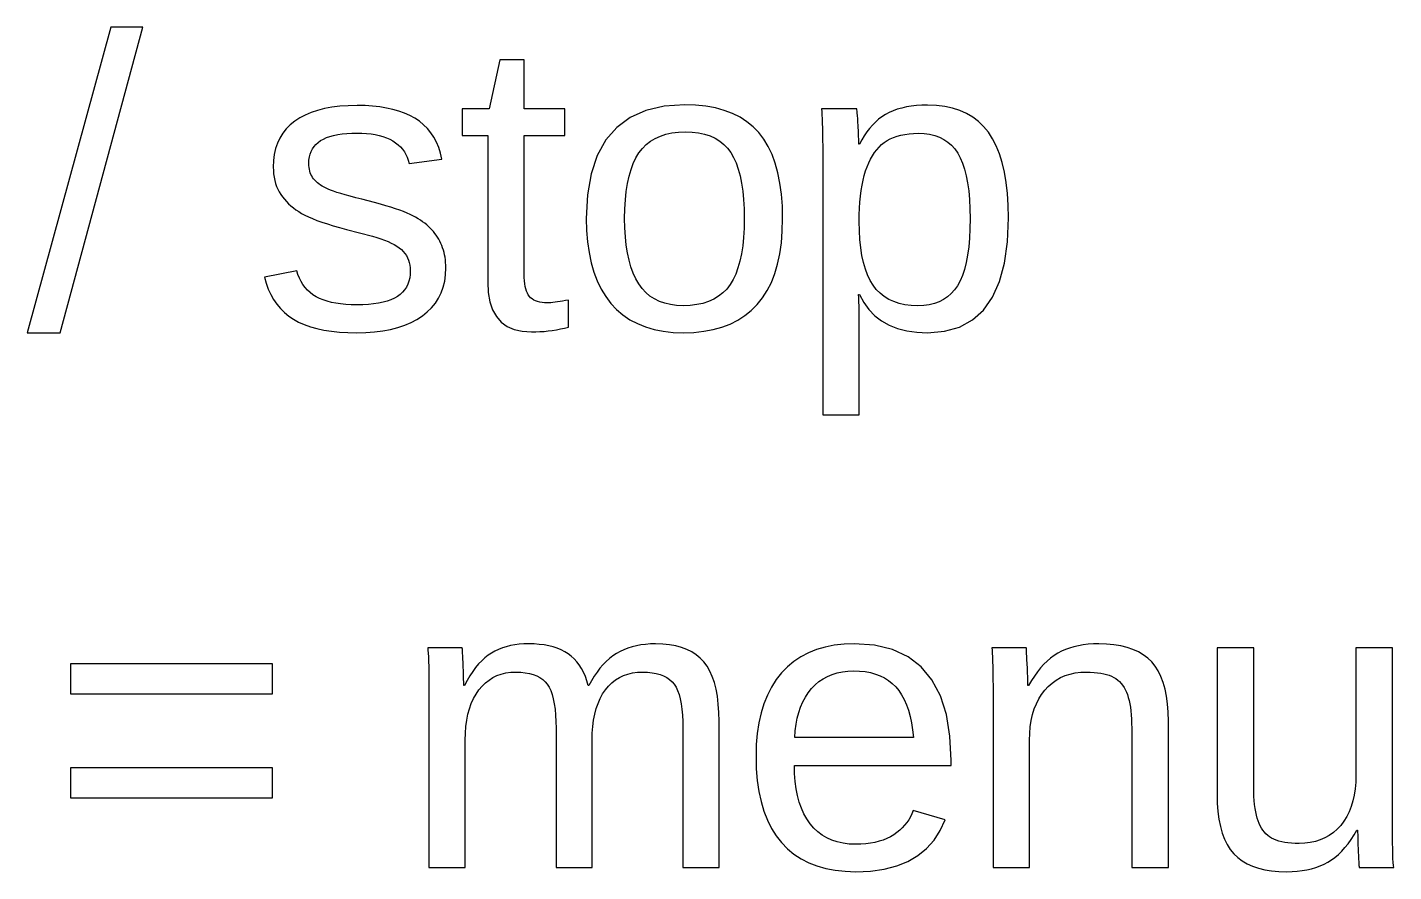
# Model space of a CAD drawing. Header units: metres. Extents: x 8.1 to 95, y -21.3 to 62.6.
# Drawn here: x 87.5 to 94.34, y 42.48 to 46.71 of the extents above; entities that cross this region are included whole.
import ezdxf

# ---------------------------------------------------------------- set-up
doc = ezdxf.new("R2010")
doc.units = ezdxf.units.M

msp = doc.modelspace()

# ---------------------------------------------------------------- linework, layer by layer
for p, q in [((87.9156, 46.7095), (87.4975, 45.1797)), ((87.6623, 45.1797), (88.0763, 46.7095)), ((88.0763, 46.7095), (87.9156, 46.7095)), ((89.865, 46.5468), (89.8111, 46.3006)), ((89.987, 46.5468), (89.865, 46.5468)), ((89.987, 46.3006), (89.987, 46.5468)), ((88.9195, 46.2828), (88.8896, 46.2702)), ((88.9518, 46.2935), (88.9195, 46.2828)), ((88.9866, 46.3023), (88.9518, 46.2935)), ((89.0237, 46.3091), (88.9866, 46.3023)), ((89.0633, 46.314), (89.0237, 46.3091)), ((89.1054, 46.3169), (89.0633, 46.314)), ((89.1498, 46.3179), (89.1054, 46.3169)), ((89.1894, 46.3171), (89.1498, 46.3179)), ((89.2271, 46.3147), (89.1894, 46.3171)), ((89.2629, 46.3108), (89.2271, 46.3147)), ((89.2969, 46.3052), (89.2629, 46.3108)), ((89.329, 46.2981), (89.2969, 46.3052)), ((89.3593, 46.2894), (89.329, 46.2981)), ((89.3878, 46.2791), (89.3593, 46.2894)), ((89.4144, 46.2672), (89.3878, 46.2791)), ((89.8111, 46.3006), (89.6768, 46.3006)), ((89.6768, 46.3006), (89.6768, 46.1673)), ((90.1905, 46.3006), (89.987, 46.3006)), ((90.1905, 46.1673), (90.1905, 46.3006)), ((90.5964, 46.2928), (90.5173, 46.2576)), ((90.6878, 46.3139), (90.5964, 46.2928)), ((90.7913, 46.3209), (90.6878, 46.3139)), ((90.8457, 46.3192), (90.7913, 46.3209)), ((90.8969, 46.3141), (90.8457, 46.3192)), ((90.9447, 46.3055), (90.8969, 46.3141)), ((90.9892, 46.2935), (90.9447, 46.3055)), ((91.0305, 46.2781), (90.9892, 46.2935)), ((91.0685, 46.2592), (91.0305, 46.2781)), ((91.6533, 46.3006), (91.4763, 46.3006)), ((91.4763, 46.3006), (91.4776, 46.287)), ((91.4776, 46.287), (91.4787, 46.2705)), ((91.6535, 46.2994), (91.6533, 46.3006)), ((91.6541, 46.2956), (91.6535, 46.2994)), ((91.6547, 46.2896), (91.6541, 46.2956)), ((91.6555, 46.2816), (91.6547, 46.2896)), ((91.6568, 46.2657), (91.6555, 46.2816)), ((91.8152, 46.2825), (91.7967, 46.2726)), ((91.8349, 46.2913), (91.8152, 46.2825)), ((91.8559, 46.2989), (91.8349, 46.2913)), ((91.8782, 46.3053), (91.8559, 46.2989)), ((91.9017, 46.3106), (91.8782, 46.3053)), ((91.9264, 46.3147), (91.9017, 46.3106)), ((91.9525, 46.3176), (91.9264, 46.3147)), ((91.9797, 46.3193), (91.9525, 46.3176)), ((92.0083, 46.3199), (91.9797, 46.3193)), ((92.0522, 46.3182), (92.0083, 46.3199)), ((92.0936, 46.3132), (92.0522, 46.3182)), ((92.1325, 46.3048), (92.0936, 46.3132)), ((92.1688, 46.293), (92.1325, 46.3048)), ((92.2026, 46.2778), (92.1688, 46.293)), ((92.2339, 46.2593), (92.2026, 46.2778)), ((88.8145, 46.2206), (88.7946, 46.2005)), ((88.837, 46.239), (88.8145, 46.2206)), ((88.8621, 46.2556), (88.837, 46.239)), ((88.8896, 46.2702), (88.8621, 46.2556)), ((89.4392, 46.2538), (89.4144, 46.2672)), ((89.4621, 46.2386), (89.4392, 46.2538)), ((89.483, 46.2215), (89.4621, 46.2386)), ((89.502, 46.2025), (89.483, 46.2215)), ((90.4503, 46.2084), (90.3954, 46.1451)), ((90.5173, 46.2576), (90.4503, 46.2084)), ((91.1031, 46.2369), (91.0685, 46.2592)), ((91.1345, 46.2112), (91.1031, 46.2369)), ((91.1626, 46.1821), (91.1345, 46.2112)), ((91.4787, 46.2705), (91.4797, 46.2512)), ((91.4797, 46.2512), (91.4805, 46.229)), ((91.4805, 46.229), (91.4812, 46.2041)), ((91.6577, 46.252), (91.6568, 46.2657)), ((91.6587, 46.2356), (91.6577, 46.252)), ((91.6598, 46.2165), (91.6587, 46.2356)), ((91.6614, 46.1837), (91.6598, 46.2165)), ((91.7315, 46.2198), (91.7171, 46.2033)), ((91.7466, 46.235), (91.7315, 46.2198)), ((91.7625, 46.2489), (91.7466, 46.235)), ((91.7792, 46.2614), (91.7625, 46.2489)), ((91.7967, 46.2726), (91.7792, 46.2614)), ((92.2626, 46.2375), (92.2339, 46.2593)), ((92.2888, 46.2122), (92.2626, 46.2375)), ((92.3124, 46.1836), (92.2888, 46.2122)), ((88.7628, 46.1548), (88.7509, 46.1293)), ((88.7774, 46.1785), (88.7628, 46.1548)), ((88.7946, 46.2005), (88.7774, 46.1785)), ((88.9543, 46.1331), (88.9667, 46.1419)), ((88.9667, 46.1419), (88.9806, 46.1498)), ((88.9806, 46.1498), (88.9962, 46.1568)), ((88.9962, 46.1568), (89.0133, 46.1628)), ((89.0133, 46.1628), (89.032, 46.1679)), ((89.032, 46.1679), (89.0524, 46.1721)), ((89.0524, 46.1721), (89.0743, 46.1754)), ((89.0743, 46.1754), (89.0979, 46.1777)), ((89.0979, 46.1777), (89.123, 46.1791)), ((89.123, 46.1791), (89.1498, 46.1795)), ((89.1498, 46.1795), (89.1741, 46.179)), ((89.1741, 46.179), (89.1973, 46.1776)), ((89.1973, 46.1776), (89.2194, 46.1752)), ((89.2194, 46.1752), (89.2403, 46.1718)), ((89.2403, 46.1718), (89.2602, 46.1674)), ((89.2602, 46.1674), (89.2789, 46.1621)), ((89.2789, 46.1621), (89.2965, 46.1558)), ((89.2965, 46.1558), (89.313, 46.1486)), ((89.313, 46.1486), (89.3283, 46.1404)), ((89.3283, 46.1404), (89.3425, 46.1312)), ((89.519, 46.1816), (89.502, 46.2025)), ((89.5341, 46.1587), (89.519, 46.1816)), ((89.5473, 46.134), (89.5341, 46.1587)), ((89.6768, 46.1673), (89.8039, 46.1673)), ((89.8039, 46.1673), (89.8039, 45.4329)), ((89.987, 45.4726), (89.987, 46.1673)), ((89.987, 46.1673), (90.1905, 46.1673)), ((90.3954, 46.1451), (90.3528, 46.0678)), ((90.6196, 46.1388), (90.6433, 46.1531)), ((90.6433, 46.1531), (90.6691, 46.1648)), ((90.6691, 46.1648), (90.6971, 46.1739)), ((90.6971, 46.1739), (90.7273, 46.1804)), ((90.7273, 46.1804), (90.7598, 46.1843)), ((90.7598, 46.1843), (90.7944, 46.1856)), ((90.7944, 46.1856), (90.8287, 46.1844)), ((90.8287, 46.1844), (90.8608, 46.1805)), ((90.8608, 46.1805), (90.8906, 46.1742)), ((90.8906, 46.1742), (90.9182, 46.1653)), ((90.9182, 46.1653), (90.9434, 46.1538)), ((90.9434, 46.1538), (90.9664, 46.1398)), ((90.9664, 46.1398), (90.9871, 46.1232)), ((91.1876, 46.1493), (91.1626, 46.1821)), ((91.2096, 46.1128), (91.1876, 46.1493)), ((91.4812, 46.2041), (91.4817, 46.1763)), ((91.4817, 46.1763), (91.4821, 46.1456)), ((91.4821, 46.1456), (91.4823, 46.1121)), ((91.6623, 46.1638), (91.6614, 46.1837)), ((91.6629, 46.1472), (91.6623, 46.1638)), ((91.6633, 46.1338), (91.6629, 46.1472)), ((91.6787, 46.1455), (91.6675, 46.1236)), ((91.6908, 46.1661), (91.6787, 46.1455)), ((91.7036, 46.1854), (91.6908, 46.1661)), ((91.7171, 46.2033), (91.7036, 46.1854)), ((91.7911, 46.1328), (91.8053, 46.1424)), ((91.8053, 46.1424), (91.8208, 46.1508)), ((91.8208, 46.1508), (91.8374, 46.1582)), ((91.8374, 46.1582), (91.8551, 46.1644)), ((91.8551, 46.1644), (91.8741, 46.1695)), ((91.8741, 46.1695), (91.8942, 46.1734)), ((91.8942, 46.1734), (91.9154, 46.1763)), ((91.9154, 46.1763), (91.9379, 46.178)), ((91.9379, 46.178), (91.9615, 46.1785)), ((91.9615, 46.1785), (91.9906, 46.1773)), ((91.9906, 46.1773), (92.018, 46.1737)), ((92.018, 46.1737), (92.0435, 46.1676)), ((92.0435, 46.1676), (92.0673, 46.159)), ((92.0673, 46.159), (92.0892, 46.1481)), ((92.0892, 46.1481), (92.1093, 46.1347)), ((92.3335, 46.1514), (92.3124, 46.1836)), ((92.3522, 46.1154), (92.3335, 46.1514)), ((88.735, 46.073), (88.731, 46.0422)), ((88.7416, 46.1021), (88.735, 46.073)), ((88.7509, 46.1293), (88.7416, 46.1021)), ((88.9106, 46.06), (88.9143, 46.0745)), ((88.9143, 46.0745), (88.9194, 46.0882)), ((88.9194, 46.0882), (88.9259, 46.1008)), ((88.9259, 46.1008), (88.9339, 46.1125)), ((88.9339, 46.1125), (88.9434, 46.1233)), ((88.9434, 46.1233), (88.9543, 46.1331)), ((89.3425, 46.1312), (89.3554, 46.1213)), ((89.3554, 46.1213), (89.3671, 46.1105)), ((89.3671, 46.1105), (89.3774, 46.0988)), ((89.3774, 46.0988), (89.3865, 46.0863)), ((89.3865, 46.0863), (89.3943, 46.073)), ((89.3943, 46.073), (89.4009, 46.0588)), ((89.5584, 46.1073), (89.5473, 46.134)), ((89.5677, 46.0788), (89.5584, 46.1073)), ((89.575, 46.0483), (89.5677, 46.0788)), ((90.5469, 46.0555), (90.562, 46.0804)), ((90.562, 46.0804), (90.579, 46.1024)), ((90.579, 46.1024), (90.5982, 46.1219)), ((90.5982, 46.1219), (90.6196, 46.1388)), ((90.9871, 46.1232), (91.0055, 46.1041)), ((91.0055, 46.1041), (91.0217, 46.0824)), ((91.0217, 46.0824), (91.0359, 46.0579)), ((91.2287, 46.0725), (91.2096, 46.1128)), ((91.2449, 46.0284), (91.2287, 46.0725)), ((91.4823, 46.1121), (91.4824, 46.0758)), ((91.4824, 46.0758), (91.4824, 44.7677)), ((91.6634, 46.1283), (91.6633, 46.1338)), ((91.6634, 46.1236), (91.6634, 46.1283)), ((91.6675, 46.1236), (91.6634, 46.1236)), ((91.7318, 46.066), (91.7422, 46.0819)), ((91.7422, 46.0819), (91.7533, 46.0965)), ((91.7533, 46.0965), (91.7652, 46.1099)), ((91.7652, 46.1099), (91.7778, 46.1219)), ((91.7778, 46.1219), (91.7911, 46.1328)), ((92.1093, 46.1347), (92.1276, 46.1188)), ((92.1276, 46.1188), (92.1441, 46.1006)), ((92.1441, 46.1006), (92.1588, 46.0799)), ((92.1588, 46.0799), (92.1718, 46.0563)), ((92.3683, 46.0755), (92.3522, 46.1154)), ((92.382, 46.0317), (92.3683, 46.0755)), ((88.731, 46.0422), (88.7297, 46.0097)), ((88.7297, 46.0097), (88.7302, 45.9919)), ((88.9077, 46.028), (88.9084, 46.0444)), ((88.908, 46.0178), (88.9077, 46.028)), ((88.9089, 46.008), (88.908, 46.0178)), ((88.9084, 46.0444), (88.9106, 46.06)), ((88.9104, 45.9986), (88.9089, 46.008)), ((89.4009, 46.0588), (89.4062, 46.0438)), ((89.4062, 46.0438), (89.4102, 46.028)), ((89.4102, 46.028), (89.575, 46.0483)), ((90.3528, 46.0678), (90.3224, 45.9763)), ((90.5221, 45.997), (90.5336, 46.0277)), ((90.5336, 46.0277), (90.5469, 46.0555)), ((91.0359, 46.0579), (91.0484, 46.0303)), ((91.0484, 46.0303), (91.0593, 45.9997)), ((91.2581, 45.9806), (91.2449, 46.0284)), ((91.6975, 45.9898), (91.705, 46.0108)), ((91.705, 46.0108), (91.7132, 46.0305)), ((91.7132, 46.0305), (91.7222, 46.0489)), ((91.7222, 46.0489), (91.7318, 46.066)), ((92.1718, 46.0563), (92.1833, 46.0295)), ((92.1833, 46.0295), (92.1933, 45.9995)), ((92.3932, 45.9841), (92.382, 46.0317)), ((88.7302, 45.9919), (88.7316, 45.9748)), ((88.7316, 45.9748), (88.7339, 45.9583)), ((88.7339, 45.9583), (88.7372, 45.9424)), ((88.7372, 45.9424), (88.7413, 45.9271)), ((88.9125, 45.9896), (88.9104, 45.9986)), ((88.9153, 45.981), (88.9125, 45.9896)), ((88.9186, 45.9728), (88.9153, 45.981)), ((88.9225, 45.965), (88.9186, 45.9728)), ((88.927, 45.9576), (88.9225, 45.965)), ((88.9321, 45.9507), (88.927, 45.9576)), ((88.9378, 45.944), (88.9321, 45.9507)), ((88.9441, 45.9376), (88.9378, 45.944)), ((88.951, 45.9313), (88.9441, 45.9376)), ((90.3224, 45.9763), (90.3041, 45.8708)), ((90.5044, 45.9268), (90.5124, 45.9634)), ((90.5124, 45.9634), (90.5221, 45.997)), ((91.0593, 45.9997), (91.0685, 45.966)), ((91.0685, 45.966), (91.076, 45.9292)), ((91.2684, 45.9289), (91.2581, 45.9806)), ((91.6797, 45.9186), (91.6848, 45.9438)), ((91.6848, 45.9438), (91.6908, 45.9675)), ((91.6908, 45.9675), (91.6975, 45.9898)), ((92.1933, 45.9995), (92.2017, 45.9662)), ((92.2017, 45.9662), (92.2086, 45.9297)), ((92.4019, 45.9327), (92.3932, 45.9841)), ((88.7413, 45.9271), (88.7464, 45.9125)), ((88.7464, 45.9125), (88.7525, 45.8985)), ((88.7525, 45.8985), (88.7594, 45.8851)), ((88.7594, 45.8851), (88.7673, 45.8723)), ((88.7673, 45.8723), (88.7761, 45.8601)), ((88.9585, 45.9254), (88.951, 45.9313)), ((88.9665, 45.9196), (88.9585, 45.9254)), ((88.9751, 45.914), (88.9665, 45.9196)), ((88.9843, 45.9087), (88.9751, 45.914)), ((88.994, 45.9037), (88.9843, 45.9087)), ((89.0043, 45.8988), (88.994, 45.9037)), ((89.0163, 45.8938), (89.0043, 45.8988)), ((89.0308, 45.8885), (89.0163, 45.8938)), ((89.048, 45.8828), (89.0308, 45.8885)), ((89.0677, 45.8766), (89.048, 45.8828)), ((89.0901, 45.87), (89.0677, 45.8766)), ((89.1151, 45.8631), (89.0901, 45.87)), ((90.3041, 45.8708), (90.298, 45.7513)), ((90.4938, 45.8449), (90.4982, 45.8873)), ((90.4982, 45.8873), (90.5044, 45.9268)), ((91.076, 45.9292), (91.0818, 45.8894)), ((91.0818, 45.8894), (91.086, 45.8464)), ((91.2757, 45.8735), (91.2684, 45.9289)), ((91.2802, 45.8143), (91.2757, 45.8735)), ((91.6718, 45.8638), (91.6754, 45.8919)), ((91.6754, 45.8919), (91.6797, 45.9186)), ((92.2086, 45.9297), (92.214, 45.89)), ((92.214, 45.89), (92.2178, 45.847)), ((92.4081, 45.8774), (92.4019, 45.9327)), ((92.4119, 45.8183), (92.4081, 45.8774)), ((88.7761, 45.8601), (88.7855, 45.8483)), ((88.7855, 45.8483), (88.7957, 45.8369)), ((88.7957, 45.8369), (88.8065, 45.8259)), ((88.8065, 45.8259), (88.8181, 45.8154)), ((88.8181, 45.8154), (88.8304, 45.8052)), ((88.8304, 45.8052), (88.8434, 45.7955)), ((89.1427, 45.8557), (89.1151, 45.8631)), ((89.1729, 45.848), (89.1427, 45.8557)), ((89.2058, 45.8398), (89.1729, 45.848)), ((89.2371, 45.8317), (89.2058, 45.8398)), ((89.2664, 45.8238), (89.2371, 45.8317)), ((89.2937, 45.816), (89.2664, 45.8238)), ((89.319, 45.8083), (89.2937, 45.816)), ((89.3423, 45.8008), (89.319, 45.8083)), ((89.3635, 45.7935), (89.3423, 45.8008)), ((90.4902, 45.7513), (90.4911, 45.7996)), ((90.4911, 45.7996), (90.4938, 45.8449)), ((91.086, 45.8464), (91.0885, 45.8004)), ((91.0885, 45.8004), (91.0894, 45.7513)), ((91.2816, 45.7513), (91.2802, 45.8143)), ((91.6659, 45.7709), (91.667, 45.8033)), ((91.667, 45.8033), (91.669, 45.8343)), ((91.669, 45.8343), (91.6718, 45.8638)), ((92.2178, 45.847), (92.2201, 45.8008)), ((92.2201, 45.8008), (92.2209, 45.7513)), ((92.4131, 45.7554), (92.4119, 45.8183)), ((88.8434, 45.7955), (88.8572, 45.7861)), ((88.8572, 45.7861), (88.8716, 45.7772)), ((88.8716, 45.7772), (88.8875, 45.7685)), ((88.8875, 45.7685), (88.9057, 45.7598)), ((88.9057, 45.7598), (88.9261, 45.751)), ((88.9261, 45.751), (88.9488, 45.7421)), ((88.9488, 45.7421), (88.9737, 45.7333)), ((88.9737, 45.7333), (89.0009, 45.7243)), ((89.3828, 45.7862), (89.3635, 45.7935)), ((89.4001, 45.7791), (89.3828, 45.7862)), ((89.4153, 45.7722), (89.4001, 45.7791)), ((89.4292, 45.7652), (89.4153, 45.7722)), ((89.4424, 45.758), (89.4292, 45.7652)), ((89.455, 45.7507), (89.4424, 45.758)), ((89.4669, 45.7433), (89.455, 45.7507)), ((89.4782, 45.7356), (89.4669, 45.7433)), ((89.4888, 45.7278), (89.4782, 45.7356)), ((90.298, 45.7513), (90.2995, 45.6912)), ((90.4911, 45.7043), (90.4902, 45.7513)), ((91.0894, 45.7513), (91.0885, 45.7028)), ((91.28, 45.6889), (91.2816, 45.7513)), ((91.6655, 45.7371), (91.6659, 45.7709)), ((91.6663, 45.6903), (91.6655, 45.7371)), ((92.2209, 45.7513), (92.2201, 45.7005)), ((92.4081, 45.6346), (92.4131, 45.7554)), ((89.0009, 45.7243), (89.0303, 45.7154)), ((89.0303, 45.7154), (89.062, 45.7064)), ((89.062, 45.7064), (89.0959, 45.6974)), ((89.0959, 45.6974), (89.2271, 45.6628)), ((89.2271, 45.6628), (89.2486, 45.6568)), ((89.4987, 45.7199), (89.4888, 45.7278)), ((89.5079, 45.7118), (89.4987, 45.7199)), ((89.5165, 45.7035), (89.5079, 45.7118)), ((89.5246, 45.695), (89.5165, 45.7035)), ((89.5322, 45.6862), (89.5246, 45.695)), ((89.5394, 45.6771), (89.5322, 45.6862)), ((89.5462, 45.6677), (89.5394, 45.6771)), ((89.5526, 45.6581), (89.5462, 45.6677)), ((90.2995, 45.6912), (90.3041, 45.6343)), ((90.4937, 45.6599), (90.4911, 45.7043)), ((91.0885, 45.7028), (91.0859, 45.6573)), ((91.2753, 45.6302), (91.28, 45.6889)), ((91.6689, 45.6464), (91.6663, 45.6903)), ((92.2201, 45.7005), (92.2178, 45.6531)), ((89.2486, 45.6568), (89.2687, 45.6504)), ((89.2687, 45.6504), (89.2875, 45.6436)), ((89.2875, 45.6436), (89.3049, 45.6365)), ((89.3049, 45.6365), (89.3209, 45.629)), ((89.3209, 45.629), (89.3356, 45.6212)), ((89.3356, 45.6212), (89.349, 45.6131)), ((89.349, 45.6131), (89.3609, 45.6045)), ((89.3609, 45.6045), (89.3716, 45.5957)), ((89.3716, 45.5957), (89.381, 45.5863)), ((89.5585, 45.6481), (89.5526, 45.6581)), ((89.5641, 45.6379), (89.5585, 45.6481)), ((89.5692, 45.6273), (89.5641, 45.6379)), ((89.574, 45.6165), (89.5692, 45.6273)), ((89.5782, 45.6054), (89.574, 45.6165)), ((89.582, 45.5939), (89.5782, 45.6054)), ((89.5853, 45.5821), (89.582, 45.5939)), ((90.3041, 45.6343), (90.3117, 45.5807)), ((90.4981, 45.6182), (90.4937, 45.6599)), ((90.5042, 45.5792), (90.4981, 45.6182)), ((91.0815, 45.6147), (91.0754, 45.575)), ((91.0859, 45.6573), (91.0815, 45.6147)), ((91.2675, 45.5751), (91.2753, 45.6302)), ((91.6731, 45.6053), (91.6689, 45.6464)), ((91.6791, 45.567), (91.6731, 45.6053)), ((92.2139, 45.6091), (92.2085, 45.5684)), ((92.2178, 45.6531), (92.2139, 45.6091)), ((92.3931, 45.5279), (92.4081, 45.6346)), ((89.381, 45.5863), (89.3893, 45.5764)), ((89.3893, 45.5764), (89.3964, 45.5658)), ((89.3964, 45.5658), (89.4025, 45.5547)), ((89.4025, 45.5547), (89.4075, 45.5429)), ((89.4075, 45.5429), (89.4113, 45.5306)), ((89.4113, 45.5306), (89.4141, 45.5176)), ((89.588, 45.57), (89.5853, 45.5821)), ((89.5903, 45.5575), (89.588, 45.57)), ((89.5921, 45.5446), (89.5903, 45.5575)), ((89.5933, 45.5315), (89.5921, 45.5446)), ((89.5941, 45.518), (89.5933, 45.5315)), ((90.3117, 45.5807), (90.3223, 45.5303)), ((90.3223, 45.5303), (90.336, 45.4831)), ((90.5121, 45.5429), (90.5042, 45.5792)), ((90.5217, 45.5092), (90.5121, 45.5429)), ((91.0675, 45.5383), (91.0579, 45.5045)), ((91.0754, 45.575), (91.0675, 45.5383)), ((91.2424, 45.4758), (91.2565, 45.5237)), ((91.2565, 45.5237), (91.2675, 45.5751)), ((91.6868, 45.5315), (91.6791, 45.567)), ((91.6962, 45.4988), (91.6868, 45.5315)), ((92.2015, 45.531), (92.193, 45.497)), ((92.2085, 45.5684), (92.2015, 45.531)), ((92.3681, 45.4355), (92.3931, 45.5279)), ((88.8477, 45.4899), (88.686, 45.4583)), ((88.686, 45.4583), (88.6944, 45.4274)), ((88.8535, 45.4708), (88.8477, 45.4899)), ((88.8606, 45.4529), (88.8535, 45.4708)), ((89.4155, 45.4714), (89.4131, 45.454)), ((89.4141, 45.5176), (89.4158, 45.5041)), ((89.4163, 45.4899), (89.4155, 45.4714)), ((89.4158, 45.5041), (89.4163, 45.4899)), ((89.5885, 45.4385), (89.5929, 45.4704)), ((89.5929, 45.4704), (89.5943, 45.5041)), ((89.5943, 45.5041), (89.5941, 45.518)), ((89.9874, 45.4556), (89.987, 45.4726)), ((89.9883, 45.4397), (89.9874, 45.4556)), ((90.336, 45.4831), (90.3527, 45.4391)), ((90.533, 45.4782), (90.5217, 45.5092)), ((90.5461, 45.4499), (90.533, 45.4782)), ((91.0466, 45.4736), (91.0335, 45.4457)), ((91.0579, 45.5045), (91.0466, 45.4736)), ((91.2251, 45.4317), (91.2424, 45.4758)), ((91.7073, 45.4689), (91.6962, 45.4988)), ((91.7201, 45.4419), (91.7073, 45.4689)), ((92.183, 45.4664), (92.1714, 45.4391)), ((92.193, 45.497), (92.183, 45.4664)), ((88.6944, 45.4274), (88.7047, 45.3983)), ((88.7047, 45.3983), (88.717, 45.3712)), ((88.8689, 45.4361), (88.8606, 45.4529)), ((88.8784, 45.4206), (88.8689, 45.4361)), ((88.8891, 45.4062), (88.8784, 45.4206)), ((88.901, 45.3929), (88.8891, 45.4062)), ((88.9142, 45.3808), (88.901, 45.3929)), ((89.3876, 45.3949), (89.3772, 45.3828)), ((89.3964, 45.4081), (89.3876, 45.3949)), ((89.4036, 45.4224), (89.3964, 45.4081)), ((89.4091, 45.4377), (89.4036, 45.4224)), ((89.4131, 45.454), (89.4091, 45.4377)), ((89.5711, 45.3799), (89.5813, 45.4083)), ((89.5813, 45.4083), (89.5885, 45.4385)), ((89.8039, 45.4329), (89.8067, 45.3806)), ((89.9899, 45.425), (89.9883, 45.4397)), ((89.9922, 45.4114), (89.9899, 45.425)), ((89.995, 45.399), (89.9922, 45.4114)), ((89.9986, 45.3878), (89.995, 45.399)), ((90.0027, 45.3778), (89.9986, 45.3878)), ((90.3527, 45.4391), (90.3725, 45.3984)), ((90.3725, 45.3984), (90.3952, 45.3609)), ((90.5609, 45.4243), (90.5461, 45.4499)), ((90.5776, 45.4013), (90.5609, 45.4243)), ((90.5963, 45.3811), (90.5776, 45.4013)), ((91.0018, 45.3985), (90.9826, 45.3789)), ((91.0187, 45.4207), (91.0018, 45.3985)), ((91.0335, 45.4457), (91.0187, 45.4207)), ((91.1812, 45.3543), (91.2047, 45.3912)), ((91.2047, 45.3912), (91.2251, 45.4317)), ((91.7346, 45.4177), (91.7201, 45.4419)), ((91.7511, 45.3961), (91.7346, 45.4177)), ((91.7696, 45.3771), (91.7511, 45.3961)), ((92.1435, 45.3941), (92.1268, 45.3755)), ((92.1583, 45.4151), (92.1435, 45.3941)), ((92.1714, 45.4391), (92.1583, 45.4151)), ((92.3331, 45.3573), (92.3681, 45.4355)), ((88.717, 45.3712), (88.7312, 45.3458)), ((88.7312, 45.3458), (88.7473, 45.3224)), ((88.7473, 45.3224), (88.7653, 45.3008)), ((88.9287, 45.3699), (88.9142, 45.3808)), ((88.9443, 45.3602), (88.9287, 45.3699)), ((88.9613, 45.3515), (88.9443, 45.3602)), ((88.9797, 45.3439), (88.9613, 45.3515)), ((88.9995, 45.3373), (88.9797, 45.3439)), ((89.0207, 45.3317), (88.9995, 45.3373)), ((89.0433, 45.3271), (89.0207, 45.3317)), ((89.0673, 45.3236), (89.0433, 45.3271)), ((89.0927, 45.321), (89.0673, 45.3236)), ((89.1196, 45.3195), (89.0927, 45.321)), ((89.1478, 45.319), (89.1196, 45.3195)), ((89.1778, 45.3195), (89.1478, 45.319)), ((89.206, 45.3211), (89.1778, 45.3195)), ((89.2324, 45.3237), (89.206, 45.3211)), ((89.2569, 45.3274), (89.2324, 45.3237)), ((89.2795, 45.3322), (89.2569, 45.3274)), ((89.3004, 45.338), (89.2795, 45.3322)), ((89.3193, 45.3448), (89.3004, 45.338)), ((89.3365, 45.3528), (89.3193, 45.3448)), ((89.3517, 45.3617), (89.3365, 45.3528)), ((89.3653, 45.3717), (89.3517, 45.3617)), ((89.3772, 45.3828), (89.3653, 45.3717)), ((89.5233, 45.3051), (89.5421, 45.3283)), ((89.5421, 45.3283), (89.5581, 45.3532)), ((89.5581, 45.3532), (89.5711, 45.3799)), ((89.8067, 45.3806), (89.8148, 45.3345)), ((89.8148, 45.3345), (89.8284, 45.2945)), ((90.0075, 45.3689), (90.0027, 45.3778)), ((90.013, 45.3612), (90.0075, 45.3689)), ((90.0192, 45.3545), (90.013, 45.3612)), ((90.0264, 45.3486), (90.0192, 45.3545)), ((90.0345, 45.3434), (90.0264, 45.3486)), ((90.0436, 45.3391), (90.0345, 45.3434)), ((90.0536, 45.3355), (90.0436, 45.3391)), ((90.0645, 45.3327), (90.0536, 45.3355)), ((90.0764, 45.3307), (90.0645, 45.3327)), ((90.0892, 45.3296), (90.0764, 45.3307)), ((90.103, 45.3292), (90.0892, 45.3296)), ((90.1115, 45.3293), (90.103, 45.3292)), ((90.1209, 45.3299), (90.1115, 45.3293)), ((90.131, 45.3307), (90.1209, 45.3299)), ((90.142, 45.332), (90.131, 45.3307)), ((90.1537, 45.3336), (90.142, 45.332)), ((90.1663, 45.3355), (90.1537, 45.3336)), ((90.1796, 45.3378), (90.1663, 45.3355)), ((90.1938, 45.3404), (90.1796, 45.3378)), ((90.2088, 45.3434), (90.1938, 45.3404)), ((90.2088, 45.2081), (90.2088, 45.3434)), ((90.3952, 45.3609), (90.4211, 45.3266)), ((90.4211, 45.3266), (90.4499, 45.2958)), ((90.617, 45.3635), (90.5963, 45.3811)), ((90.6397, 45.3487), (90.617, 45.3635)), ((90.6644, 45.3365), (90.6397, 45.3487)), ((90.6911, 45.3271), (90.6644, 45.3365)), ((90.7198, 45.3203), (90.6911, 45.3271)), ((90.7505, 45.3163), (90.7198, 45.3203)), ((90.8518, 45.3202), (90.8186, 45.3162)), ((90.8826, 45.3267), (90.8518, 45.3202)), ((90.9111, 45.3358), (90.8826, 45.3267)), ((90.9372, 45.3476), (90.9111, 45.3358)), ((90.9611, 45.362), (90.9372, 45.3476)), ((90.9826, 45.3789), (90.9611, 45.362)), ((91.1248, 45.2914), (91.1545, 45.321)), ((91.1545, 45.321), (91.1812, 45.3543)), ((91.6622, 45.3671), (91.6614, 45.3709)), ((91.6614, 45.3709), (91.6665, 45.3709)), ((91.663, 45.3595), (91.6622, 45.3671)), ((91.6637, 45.3481), (91.663, 45.3595)), ((91.6642, 45.3327), (91.6637, 45.3481)), ((91.6647, 45.3135), (91.6642, 45.3327)), ((91.6665, 45.3709), (91.688, 45.3307)), ((91.688, 45.3307), (91.7136, 45.2953)), ((91.7903, 45.3606), (91.7696, 45.3771)), ((91.8132, 45.3466), (91.7903, 45.3606)), ((91.8382, 45.3352), (91.8132, 45.3466)), ((91.8653, 45.3264), (91.8382, 45.3352)), ((91.8945, 45.32), (91.8653, 45.3264)), ((91.9259, 45.3162), (91.8945, 45.32)), ((92.0164, 45.3199), (91.9888, 45.3162)), ((92.0421, 45.3261), (92.0164, 45.3199)), ((92.066, 45.3347), (92.0421, 45.3261)), ((92.0881, 45.3459), (92.066, 45.3347)), ((92.1084, 45.3595), (92.0881, 45.3459)), ((92.1268, 45.3755), (92.1084, 45.3595)), ((92.2881, 45.2934), (92.3331, 45.3573)), ((88.7653, 45.3008), (88.7853, 45.2811)), ((88.7853, 45.2811), (88.8071, 45.2633)), ((88.8071, 45.2633), (88.8309, 45.2473)), ((89.4496, 45.2464), (89.4768, 45.2641)), ((89.4768, 45.2641), (89.5015, 45.2837)), ((89.5015, 45.2837), (89.5233, 45.3051)), ((89.8284, 45.2945), (89.8473, 45.2606)), ((89.8473, 45.2606), (89.8717, 45.2329)), ((90.4499, 45.2958), (90.4816, 45.2686)), ((90.4816, 45.2686), (90.5162, 45.245)), ((90.7832, 45.3149), (90.7505, 45.3163)), ((90.8186, 45.3162), (90.7832, 45.3149)), ((91.0569, 45.2425), (91.0923, 45.2652)), ((91.0923, 45.2652), (91.1248, 45.2914)), ((91.665, 45.2904), (91.6647, 45.3135)), ((91.6653, 45.2635), (91.665, 45.2904)), ((91.6654, 45.2326), (91.6653, 45.2635)), ((91.7136, 45.2953), (91.7433, 45.2646)), ((91.7433, 45.2646), (91.7772, 45.2387)), ((91.9594, 45.3149), (91.9259, 45.3162)), ((91.9888, 45.3162), (91.9594, 45.3149)), ((92.2332, 45.2436), (92.2881, 45.2934)), ((88.8309, 45.2473), (88.8568, 45.2331)), ((88.8568, 45.2331), (88.8851, 45.2206)), ((88.8851, 45.2206), (88.9156, 45.2097)), ((88.9156, 45.2097), (88.9485, 45.2005)), ((88.9485, 45.2005), (88.9837, 45.193)), ((88.9837, 45.193), (89.0213, 45.1872)), ((89.0213, 45.1872), (89.0611, 45.183)), ((89.0611, 45.183), (89.1033, 45.1805)), ((89.1936, 45.1807), (89.2372, 45.1838)), ((89.2372, 45.1838), (89.2784, 45.189)), ((89.2784, 45.189), (89.3173, 45.1963)), ((89.3173, 45.1963), (89.3538, 45.2057)), ((89.3538, 45.2057), (89.3881, 45.2172)), ((89.3881, 45.2172), (89.42, 45.2307)), ((89.42, 45.2307), (89.4496, 45.2464)), ((89.8717, 45.2329), (89.9016, 45.2114)), ((89.9016, 45.2114), (89.9368, 45.196)), ((89.9368, 45.196), (89.9775, 45.1868)), ((89.9775, 45.1868), (90.0237, 45.1837)), ((90.0237, 45.1837), (90.0446, 45.184)), ((90.0446, 45.184), (90.0655, 45.1849)), ((90.0655, 45.1849), (90.0863, 45.1864)), ((90.0863, 45.1864), (90.1069, 45.1886)), ((90.1069, 45.1886), (90.1275, 45.1913)), ((90.1275, 45.1913), (90.148, 45.1946)), ((90.148, 45.1946), (90.1684, 45.1985)), ((90.1684, 45.1985), (90.1886, 45.203)), ((90.1886, 45.203), (90.2088, 45.2081)), ((90.5162, 45.245), (90.5538, 45.225)), ((90.5538, 45.225), (90.5942, 45.2087)), ((90.5942, 45.2087), (90.6376, 45.196)), ((90.6376, 45.196), (90.6839, 45.1869)), ((90.6839, 45.1869), (90.7331, 45.1815)), ((90.7331, 45.1815), (90.7852, 45.1797)), ((90.7852, 45.1797), (90.8376, 45.1814)), ((90.8376, 45.1814), (90.8871, 45.1866)), ((90.8871, 45.1866), (90.9338, 45.1954)), ((90.9338, 45.1954), (90.9777, 45.2076)), ((90.9777, 45.2076), (91.0187, 45.2233)), ((91.0187, 45.2233), (91.0569, 45.2425)), ((91.6655, 45.198), (91.6654, 45.2326)), ((91.6655, 44.7677), (91.6655, 45.198)), ((91.7772, 45.2387), (91.8152, 45.2174)), ((91.8152, 45.2174), (91.8573, 45.2009)), ((91.8573, 45.2009), (91.9035, 45.1891)), ((91.9035, 45.1891), (91.9538, 45.182)), ((91.9538, 45.182), (92.0083, 45.1797)), ((92.0083, 45.1797), (92.0932, 45.1868)), ((92.0932, 45.1868), (92.1682, 45.2081)), ((92.1682, 45.2081), (92.2332, 45.2436)), ((87.4975, 45.1797), (87.6623, 45.1797)), ((89.1033, 45.1805), (89.1478, 45.1797)), ((89.1478, 45.1797), (89.1936, 45.1807)), ((91.4824, 44.7677), (91.6655, 44.7677)), ((89.8973, 43.6068), (89.8774, 43.6006)), ((89.918, 43.6119), (89.8973, 43.6068)), ((89.9395, 43.6158), (89.918, 43.6119)), ((89.9618, 43.6187), (89.9395, 43.6158)), ((89.985, 43.6204), (89.9618, 43.6187)), ((90.009, 43.6209), (89.985, 43.6204)), ((90.0361, 43.6203), (90.009, 43.6209)), ((90.062, 43.6185), (90.0361, 43.6203)), ((90.0865, 43.6154), (90.062, 43.6185)), ((90.1098, 43.6111), (90.0865, 43.6154)), ((90.1318, 43.6055), (90.1098, 43.6111)), ((90.5493, 43.6113), (90.5275, 43.6059)), ((90.5719, 43.6155), (90.5493, 43.6113)), ((90.5953, 43.6185), (90.5719, 43.6155)), ((90.6196, 43.6203), (90.5953, 43.6185)), ((90.6447, 43.6209), (90.6196, 43.6203)), ((90.6807, 43.6198), (90.6447, 43.6209)), ((90.7144, 43.6165), (90.6807, 43.6198)), ((90.7458, 43.6109), (90.7144, 43.6165)), ((90.775, 43.603), (90.7458, 43.6109)), ((91.5407, 43.6137), (91.4948, 43.6048)), ((91.5894, 43.6191), (91.5407, 43.6137)), ((91.6407, 43.6209), (91.5894, 43.6191)), ((91.7425, 43.6137), (91.6407, 43.6209)), ((91.8324, 43.592), (91.7425, 43.6137)), ((92.7643, 43.6116), (92.7414, 43.6063)), ((92.7881, 43.6157), (92.7643, 43.6116)), ((92.813, 43.6186), (92.7881, 43.6157)), ((92.8389, 43.6203), (92.813, 43.6186)), ((92.8658, 43.6209), (92.8389, 43.6203)), ((92.9048, 43.6198), (92.8658, 43.6209)), ((92.9414, 43.6165), (92.9048, 43.6198)), ((92.9756, 43.6109), (92.9414, 43.6165)), ((93.0075, 43.6031), (92.9756, 43.6109)), ((89.6764, 43.6006), (89.5034, 43.6006)), ((89.5034, 43.6006), (89.5047, 43.5892)), ((89.5047, 43.5892), (89.5058, 43.5742)), ((89.5058, 43.5742), (89.5068, 43.5555)), ((89.5068, 43.5555), (89.5076, 43.5331)), ((89.6766, 43.5992), (89.6764, 43.6006)), ((89.6768, 43.5975), (89.6766, 43.5992)), ((89.677, 43.5953), (89.6768, 43.5975)), ((89.6775, 43.5896), (89.677, 43.5953)), ((89.6779, 43.5822), (89.6775, 43.5896)), ((89.6794, 43.5519), (89.6779, 43.5822)), ((89.6809, 43.5217), (89.6794, 43.5519)), ((89.7898, 43.5513), (89.7739, 43.5367)), ((89.8061, 43.5641), (89.7898, 43.5513)), ((89.8228, 43.5751), (89.8061, 43.5641)), ((89.8402, 43.5848), (89.8228, 43.5751)), ((89.8584, 43.5932), (89.8402, 43.5848)), ((89.8774, 43.6006), (89.8584, 43.5932)), ((90.1525, 43.5988), (90.1318, 43.6055)), ((90.1719, 43.5908), (90.1525, 43.5988)), ((90.19, 43.5815), (90.1719, 43.5908)), ((90.2068, 43.5711), (90.19, 43.5815)), ((90.2224, 43.5593), (90.2068, 43.5711)), ((90.2369, 43.546), (90.2224, 43.5593)), ((90.2504, 43.5313), (90.2369, 43.546)), ((90.4141, 43.5473), (90.3976, 43.5327)), ((90.4312, 43.5605), (90.4141, 43.5473)), ((90.4489, 43.5721), (90.4312, 43.5605)), ((90.4673, 43.5824), (90.4489, 43.5721)), ((90.4865, 43.5914), (90.4673, 43.5824)), ((90.5066, 43.5992), (90.4865, 43.5914)), ((90.5275, 43.6059), (90.5066, 43.5992)), ((90.802, 43.593), (90.775, 43.603)), ((90.8267, 43.5807), (90.802, 43.593)), ((90.8491, 43.5662), (90.8267, 43.5807)), ((90.8693, 43.5494), (90.8491, 43.5662)), ((90.8873, 43.5304), (90.8693, 43.5494)), ((91.3733, 43.5563), (91.3382, 43.5329)), ((91.4111, 43.576), (91.3733, 43.5563)), ((91.4516, 43.5922), (91.4111, 43.576)), ((91.4948, 43.6048), (91.4516, 43.5922)), ((91.9102, 43.5559), (91.8324, 43.592)), ((91.9761, 43.5054), (91.9102, 43.5559)), ((92.5026, 43.6006), (92.3297, 43.6006)), ((92.3297, 43.6006), (92.331, 43.5892)), ((92.331, 43.5892), (92.3321, 43.5742)), ((92.3321, 43.5742), (92.3331, 43.5555)), ((92.3331, 43.5555), (92.3339, 43.5331)), ((92.5028, 43.5992), (92.5026, 43.6006)), ((92.5033, 43.5953), (92.5028, 43.5992)), ((92.5037, 43.5896), (92.5033, 43.5953)), ((92.5042, 43.5822), (92.5037, 43.5896)), ((92.5075, 43.5147), (92.5042, 43.5822)), ((92.6239, 43.5493), (92.6067, 43.5347)), ((92.6416, 43.5623), (92.6239, 43.5493)), ((92.6597, 43.5736), (92.6416, 43.5623)), ((92.6787, 43.5836), (92.6597, 43.5736)), ((92.6986, 43.5923), (92.6787, 43.5836)), ((92.7195, 43.5999), (92.6986, 43.5923)), ((92.7414, 43.6063), (92.7195, 43.5999)), ((93.0369, 43.5931), (93.0075, 43.6031)), ((93.064, 43.5809), (93.0369, 43.5931)), ((93.0886, 43.5665), (93.064, 43.5809)), ((93.1109, 43.5498), (93.0886, 43.5665)), ((93.1307, 43.5309), (93.1109, 43.5498)), ((93.6422, 43.6006), (93.4581, 43.6006)), ((93.4581, 43.6006), (93.4581, 42.8672)), ((93.6422, 42.9028), (93.6422, 43.6006)), ((94.337, 43.6006), (94.1539, 43.6006)), ((94.1539, 43.6006), (94.1539, 42.9628)), ((94.337, 42.735), (94.337, 43.6006)), ((88.7255, 43.5213), (87.7134, 43.5213)), ((87.7134, 43.5213), (87.7134, 43.3707)), ((88.7255, 43.3707), (88.7255, 43.5213)), ((89.5076, 43.5331), (89.5083, 43.507)), ((89.5083, 43.507), (89.5089, 43.4772)), ((89.5089, 43.4772), (89.5092, 43.4437)), ((89.6816, 43.5063), (89.6809, 43.5217)), ((89.6824, 43.4858), (89.6816, 43.5063)), ((89.6832, 43.4603), (89.6824, 43.4858)), ((89.7288, 43.4825), (89.7146, 43.4609)), ((89.7434, 43.5023), (89.7288, 43.4825)), ((89.7584, 43.5204), (89.7434, 43.5023)), ((89.7739, 43.5367), (89.7584, 43.5204)), ((89.8506, 43.4619), (89.8723, 43.4696)), ((89.8723, 43.4696), (89.8953, 43.4751)), ((89.8953, 43.4751), (89.9195, 43.4784)), ((89.9195, 43.4784), (89.9449, 43.4795)), ((89.9449, 43.4795), (89.9693, 43.4788)), ((89.9693, 43.4788), (89.9921, 43.4765)), ((89.9921, 43.4765), (90.013, 43.4728)), ((90.013, 43.4728), (90.0323, 43.4675)), ((90.2627, 43.5151), (90.2504, 43.5313)), ((90.274, 43.4975), (90.2627, 43.5151)), ((90.2841, 43.4784), (90.274, 43.4975)), ((90.2932, 43.4579), (90.2841, 43.4784)), ((90.3517, 43.4794), (90.3376, 43.4586)), ((90.3664, 43.4987), (90.3517, 43.4794)), ((90.3817, 43.5164), (90.3664, 43.4987)), ((90.3976, 43.5327), (90.3817, 43.5164)), ((90.4845, 43.462), (90.5065, 43.4697)), ((90.5065, 43.4697), (90.5299, 43.4751)), ((90.5299, 43.4751), (90.5546, 43.4784)), ((90.5546, 43.4784), (90.5806, 43.4795)), ((90.5806, 43.4795), (90.6051, 43.4788)), ((90.6051, 43.4788), (90.6278, 43.4765)), ((90.6278, 43.4765), (90.6488, 43.4728)), ((90.6488, 43.4728), (90.668, 43.4675)), ((90.9032, 43.5089), (90.8873, 43.5304)), ((90.9173, 43.4844), (90.9032, 43.5089)), ((90.9294, 43.4572), (90.9173, 43.4844)), ((91.276, 43.4755), (91.2492, 43.4416)), ((91.3057, 43.506), (91.276, 43.4755)), ((91.3382, 43.5329), (91.3057, 43.506)), ((91.5301, 43.4681), (91.5549, 43.4758)), ((91.5549, 43.4758), (91.5811, 43.4812)), ((91.5811, 43.4812), (91.6087, 43.4845)), ((91.6087, 43.4845), (91.6376, 43.4856)), ((91.6376, 43.4856), (91.6673, 43.4846)), ((91.6673, 43.4846), (91.6955, 43.4817)), ((91.6955, 43.4817), (91.722, 43.4768)), ((91.722, 43.4768), (91.747, 43.4699)), ((91.747, 43.4699), (91.7704, 43.461)), ((92.03, 43.4404), (91.9761, 43.5054)), ((92.3339, 43.5331), (92.3346, 43.507)), ((92.3346, 43.507), (92.3351, 43.4772)), ((92.3351, 43.4772), (92.3355, 43.4437)), ((92.5079, 43.5063), (92.5075, 43.5147)), ((92.5087, 43.4858), (92.5079, 43.5063)), ((92.5099, 43.4456), (92.5087, 43.4858)), ((92.558, 43.481), (92.5428, 43.4598)), ((92.5738, 43.5005), (92.558, 43.481)), ((92.59, 43.5184), (92.5738, 43.5005)), ((92.6067, 43.5347), (92.59, 43.5184)), ((92.7218, 43.4695), (92.7477, 43.4751)), ((92.7477, 43.4751), (92.775, 43.4784)), ((92.775, 43.4784), (92.8037, 43.4795)), ((92.8037, 43.4795), (92.8233, 43.4792)), ((92.8233, 43.4792), (92.8418, 43.4782)), ((92.8418, 43.4782), (92.8592, 43.4766)), ((92.8592, 43.4766), (92.8755, 43.4743)), ((92.8755, 43.4743), (92.8908, 43.4714)), ((92.8908, 43.4714), (92.905, 43.4678)), ((93.1483, 43.5095), (93.1307, 43.5309)), ((93.1639, 43.4851), (93.1483, 43.5095)), ((93.1773, 43.4578), (93.1639, 43.4851)), ((89.5092, 43.4437), (89.5094, 43.4065)), ((89.5094, 43.4065), (89.5095, 43.3656)), ((89.6845, 43.4124), (89.6832, 43.4603)), ((89.6875, 43.4124), (89.6845, 43.4124)), ((89.7009, 43.4375), (89.6875, 43.4124)), ((89.7146, 43.4609), (89.7009, 43.4375)), ((89.7598, 43.39), (89.7755, 43.4088)), ((89.7755, 43.4088), (89.7925, 43.4254)), ((89.7925, 43.4254), (89.8106, 43.4398)), ((89.8106, 43.4398), (89.83, 43.4519)), ((89.83, 43.4519), (89.8506, 43.4619)), ((90.0323, 43.4675), (90.0498, 43.4607)), ((90.0498, 43.4607), (90.0656, 43.4524)), ((90.0656, 43.4524), (90.0797, 43.4426)), ((90.0797, 43.4426), (90.092, 43.4313)), ((90.092, 43.4313), (90.1026, 43.4185)), ((90.1026, 43.4185), (90.1117, 43.4037)), ((90.1117, 43.4037), (90.1198, 43.3865)), ((90.3011, 43.4359), (90.2932, 43.4579)), ((90.308, 43.4124), (90.3011, 43.4359)), ((90.3111, 43.4124), (90.308, 43.4124)), ((90.324, 43.4363), (90.3111, 43.4124)), ((90.3376, 43.4586), (90.324, 43.4363)), ((90.394, 43.3905), (90.4094, 43.4092)), ((90.4094, 43.4092), (90.4262, 43.4257)), ((90.4262, 43.4257), (90.4443, 43.44)), ((90.4443, 43.44), (90.4637, 43.4521)), ((90.4637, 43.4521), (90.4845, 43.462)), ((90.668, 43.4675), (90.6855, 43.4607)), ((90.6855, 43.4607), (90.7013, 43.4524)), ((90.7013, 43.4524), (90.7154, 43.4426)), ((90.7154, 43.4426), (90.7277, 43.4313)), ((90.7277, 43.4313), (90.7383, 43.4185)), ((90.7383, 43.4185), (90.7475, 43.4037)), ((90.7475, 43.4037), (90.7556, 43.3865)), ((90.9397, 43.427), (90.9294, 43.4572)), ((90.9481, 43.394), (90.9397, 43.427)), ((91.2256, 43.4045), (91.2051, 43.3644)), ((91.2492, 43.4416), (91.2256, 43.4045)), ((91.4265, 43.3966), (91.4445, 43.4153)), ((91.4445, 43.4153), (91.4639, 43.4318)), ((91.4639, 43.4318), (91.4846, 43.4461)), ((91.4846, 43.4461), (91.5067, 43.4582)), ((91.5067, 43.4582), (91.5301, 43.4681)), ((91.7704, 43.461), (91.7922, 43.4501)), ((91.7922, 43.4501), (91.8125, 43.4373)), ((91.8125, 43.4373), (91.8311, 43.4226)), ((91.8311, 43.4226), (91.8482, 43.4058)), ((91.8482, 43.4058), (91.8637, 43.3869)), ((92.072, 43.361), (92.03, 43.4404)), ((92.3355, 43.4437), (92.3357, 43.4065)), ((92.3357, 43.4065), (92.3358, 43.3656)), ((92.5107, 43.4124), (92.5099, 43.4456)), ((92.5138, 43.4124), (92.5107, 43.4124)), ((92.5281, 43.4369), (92.5138, 43.4124)), ((92.5428, 43.4598), (92.5281, 43.4369)), ((92.5952, 43.389), (92.6128, 43.408)), ((92.6128, 43.408), (92.6319, 43.4248)), ((92.6319, 43.4248), (92.6523, 43.4393)), ((92.6523, 43.4393), (92.674, 43.4516)), ((92.674, 43.4516), (92.6972, 43.4617)), ((92.6972, 43.4617), (92.7218, 43.4695)), ((92.905, 43.4678), (92.918, 43.4635)), ((92.918, 43.4635), (92.9301, 43.4586)), ((92.9301, 43.4586), (92.941, 43.4531)), ((92.941, 43.4531), (92.9511, 43.4468)), ((92.9511, 43.4468), (92.9605, 43.4397)), ((92.9605, 43.4397), (92.9694, 43.4317)), ((92.9694, 43.4317), (92.9776, 43.423)), ((92.9776, 43.423), (92.9852, 43.4133)), ((92.9852, 43.4133), (92.9921, 43.4029)), ((92.9921, 43.4029), (92.9984, 43.3916)), ((93.1887, 43.4277), (93.1773, 43.4578)), ((93.1981, 43.3946), (93.1887, 43.4277)), ((87.7134, 43.3707), (88.7255, 43.3707)), ((89.5095, 43.3656), (89.5095, 42.5)), ((89.7219, 43.3222), (89.7328, 43.3466)), ((89.7328, 43.3466), (89.7455, 43.3692)), ((89.7455, 43.3692), (89.7598, 43.39)), ((90.1198, 43.3865), (90.1268, 43.3669)), ((90.1268, 43.3669), (90.1328, 43.3448)), ((90.1328, 43.3448), (90.1376, 43.3203)), ((90.357, 43.3229), (90.3677, 43.3473)), ((90.3677, 43.3473), (90.38, 43.3698)), ((90.38, 43.3698), (90.394, 43.3905)), ((90.7556, 43.3865), (90.7626, 43.3669)), ((90.7626, 43.3669), (90.7685, 43.3448)), ((90.7685, 43.3448), (90.7734, 43.3203)), ((90.9547, 43.3582), (90.9481, 43.394)), ((90.9594, 43.3194), (90.9547, 43.3582)), ((91.2051, 43.3644), (91.1878, 43.3211)), ((91.3826, 43.3299), (91.3955, 43.3538)), ((91.3955, 43.3538), (91.4101, 43.376)), ((91.4101, 43.376), (91.4265, 43.3966)), ((91.8637, 43.3869), (91.8779, 43.3657)), ((91.8779, 43.3657), (91.8905, 43.3421)), ((91.8905, 43.3421), (91.9018, 43.3162)), ((92.1019, 43.2671), (92.072, 43.361)), ((92.3358, 43.3656), (92.3358, 42.5)), ((92.5528, 43.3209), (92.565, 43.3453)), ((92.565, 43.3453), (92.5792, 43.368)), ((92.5792, 43.368), (92.5952, 43.389)), ((92.9984, 43.3916), (93.0041, 43.3795)), ((93.0041, 43.3795), (93.0092, 43.3666)), ((93.0092, 43.3666), (93.0136, 43.3527)), ((93.0136, 43.3527), (93.0176, 43.3376)), ((93.0176, 43.3376), (93.021, 43.3212)), ((93.2053, 43.3587), (93.1981, 43.3946)), ((93.2105, 43.3198), (93.2053, 43.3587)), ((89.6992, 43.2381), (89.7051, 43.268)), ((89.7051, 43.268), (89.7126, 43.296)), ((89.7126, 43.296), (89.7219, 43.3222)), ((90.1376, 43.3203), (90.1414, 43.2933)), ((90.1414, 43.2933), (90.1441, 43.2639)), ((90.3348, 43.2386), (90.3405, 43.2686)), ((90.3405, 43.2686), (90.3479, 43.2966)), ((90.3479, 43.2966), (90.357, 43.3229)), ((90.7734, 43.3203), (90.7772, 43.2933)), ((90.7772, 43.2933), (90.7799, 43.2639)), ((90.9622, 43.2778), (90.9594, 43.3194)), ((90.9631, 43.2334), (90.9622, 43.2778)), ((91.1736, 43.2746), (91.1625, 43.225)), ((91.1878, 43.3211), (91.1736, 43.2746)), ((91.3547, 43.2484), (91.3622, 43.2772)), ((91.3622, 43.2772), (91.3716, 43.3044)), ((91.3716, 43.3044), (91.3826, 43.3299)), ((91.9018, 43.3162), (91.9117, 43.288)), ((91.9117, 43.288), (91.9201, 43.2575)), ((92.1199, 43.1588), (92.1019, 43.2671)), ((92.5274, 43.2371), (92.534, 43.2668)), ((92.534, 43.2668), (92.5424, 43.2947)), ((92.5424, 43.2947), (92.5528, 43.3209)), ((93.021, 43.3212), (93.0239, 43.3036)), ((93.0239, 43.3036), (93.0263, 43.2849)), ((93.0263, 43.2849), (93.0282, 43.2649)), ((93.0282, 43.2649), (93.0295, 43.2437)), ((93.2136, 43.278), (93.2105, 43.3198)), ((93.2146, 43.2334), (93.2136, 43.278)), ((89.6925, 43.173), (89.695, 43.2065)), ((89.695, 43.2065), (89.6992, 43.2381)), ((90.1441, 43.2639), (90.1458, 43.2321)), ((90.1458, 43.2321), (90.1463, 43.1978)), ((90.1463, 43.1978), (90.1463, 42.5)), ((90.3282, 43.1732), (90.3306, 43.2069)), ((90.3306, 43.2069), (90.3348, 43.2386)), ((90.7799, 43.2639), (90.7815, 43.2321)), ((90.7815, 43.2321), (90.782, 43.1978)), ((90.782, 43.1978), (90.782, 42.5)), ((90.9631, 42.5), (90.9631, 43.2334)), ((91.1625, 43.225), (91.1547, 43.1723)), ((91.3449, 43.1858), (91.3489, 43.2179)), ((91.3489, 43.2179), (91.3547, 43.2484)), ((91.9201, 43.2575), (91.927, 43.2247)), ((91.927, 43.2247), (91.9326, 43.1895)), ((92.5198, 43.1726), (92.5227, 43.2057)), ((92.5227, 43.2057), (92.5274, 43.2371)), ((93.0295, 43.2437), (93.0303, 43.2214)), ((93.0303, 43.2214), (93.0305, 43.1978)), ((93.0305, 43.1978), (93.0305, 42.5)), ((93.2146, 42.5), (93.2146, 43.2334)), ((89.6916, 43.1378), (89.6925, 43.173)), ((89.6916, 42.5), (89.6916, 43.1378)), ((90.3274, 43.1378), (90.3282, 43.1732)), ((90.3274, 42.5), (90.3274, 43.1378)), ((91.1547, 43.1723), (91.1499, 43.1164)), ((91.3426, 43.152), (91.3449, 43.1858)), ((91.9367, 43.152), (91.3426, 43.152)), ((91.9326, 43.1895), (91.9367, 43.152)), ((92.1259, 43.036), (92.1199, 43.1588)), ((92.5189, 43.1378), (92.5198, 43.1726)), ((92.5189, 42.5), (92.5189, 43.1378)), ((91.1499, 43.1164), (91.1484, 43.0574)), ((88.7255, 43.0005), (87.7134, 43.0005)), ((87.7134, 43.0005), (87.7134, 42.8499)), ((88.7255, 42.8499), (88.7255, 43.0005)), ((91.1484, 43.0574), (91.1499, 42.9954)), ((91.1499, 42.9954), (91.1547, 42.9369)), ((91.3416, 42.9707), (91.3406, 43.0116)), ((91.3406, 43.0116), (92.1259, 43.0116)), ((92.1259, 43.0116), (92.1259, 43.036)), ((91.1547, 42.9369), (91.1625, 42.8819)), ((91.3445, 42.9318), (91.3416, 42.9707)), ((91.3493, 42.8951), (91.3445, 42.9318)), ((94.1529, 42.928), (94.1501, 42.8949)), ((94.1539, 42.9628), (94.1529, 42.928)), ((91.1625, 42.8819), (91.1736, 42.8304)), ((91.3561, 42.8605), (91.3493, 42.8951)), ((91.3648, 42.8281), (91.3561, 42.8605)), ((93.4581, 42.8672), (93.4592, 42.8225)), ((93.6425, 42.8792), (93.6422, 42.9028)), ((93.6433, 42.8568), (93.6425, 42.8792)), ((93.6446, 42.8357), (93.6433, 42.8568)), ((94.1454, 42.8635), (94.1388, 42.8338)), ((94.1501, 42.8949), (94.1454, 42.8635)), ((87.7134, 42.8499), (88.7255, 42.8499)), ((91.1736, 42.8304), (91.1878, 42.7823)), ((91.3754, 42.7978), (91.3648, 42.8281)), ((91.388, 42.7696), (91.3754, 42.7978)), ((91.9357, 42.7858), (91.9294, 42.7699)), ((92.0964, 42.7401), (91.9357, 42.7858)), ((93.4592, 42.8225), (93.4623, 42.7808)), ((93.6465, 42.8157), (93.6446, 42.8357)), ((93.6488, 42.7969), (93.6465, 42.8157)), ((93.6517, 42.7794), (93.6488, 42.7969)), ((94.1303, 42.8059), (94.12, 42.7797)), ((94.1388, 42.8338), (94.1303, 42.8059)), ((91.1878, 42.7823), (91.2051, 42.7378)), ((91.2051, 42.7378), (91.2256, 42.6967)), ((91.4025, 42.7436), (91.388, 42.7696)), ((91.4189, 42.7197), (91.4025, 42.7436)), ((91.4372, 42.6981), (91.4189, 42.7197)), ((91.9039, 42.7257), (91.8931, 42.7123)), ((91.9136, 42.7398), (91.9039, 42.7257)), ((91.9221, 42.7545), (91.9136, 42.7398)), ((91.9294, 42.7699), (91.9221, 42.7545)), ((92.0714, 42.6854), (92.0964, 42.7401)), ((93.4623, 42.7808), (93.4674, 42.7419)), ((93.4674, 42.7419), (93.4747, 42.7059)), ((93.6552, 42.763), (93.6517, 42.7794)), ((93.6591, 42.7479), (93.6552, 42.763)), ((93.6636, 42.7339), (93.6591, 42.7479)), ((93.6687, 42.721), (93.6636, 42.7339)), ((93.6743, 42.7089), (93.6687, 42.721)), ((94.0936, 42.7325), (94.0776, 42.7116)), ((94.1077, 42.7553), (94.0936, 42.7325)), ((94.12, 42.7797), (94.1077, 42.7553)), ((94.3371, 42.6941), (94.337, 42.735)), ((91.2256, 42.6967), (91.2492, 42.6592)), ((91.2492, 42.6592), (91.276, 42.6251)), ((91.4573, 42.6791), (91.4372, 42.6981)), ((91.4792, 42.6626), (91.4573, 42.6791)), ((91.5028, 42.6487), (91.4792, 42.6626)), ((91.5282, 42.6373), (91.5028, 42.6487)), ((91.822, 42.6547), (91.8043, 42.6459)), ((91.8385, 42.6648), (91.822, 42.6547)), ((91.8539, 42.6757), (91.8385, 42.6648)), ((91.8681, 42.6873), (91.8539, 42.6757)), ((91.8812, 42.6995), (91.8681, 42.6873)), ((91.8931, 42.7123), (91.8812, 42.6995)), ((92.0401, 42.6372), (92.0714, 42.6854)), ((93.4747, 42.7059), (93.484, 42.6729)), ((93.484, 42.6729), (93.4954, 42.6427)), ((93.6806, 42.6977), (93.6743, 42.7089)), ((93.6876, 42.6872), (93.6806, 42.6977)), ((93.6952, 42.6776), (93.6876, 42.6872)), ((93.7034, 42.6689), (93.6952, 42.6776)), ((93.7122, 42.6609), (93.7034, 42.6689)), ((93.7216, 42.6538), (93.7122, 42.6609)), ((93.7317, 42.6475), (93.7216, 42.6538)), ((93.9987, 42.649), (93.9756, 42.6389)), ((94.0205, 42.6613), (93.9987, 42.649)), ((94.0409, 42.6758), (94.0205, 42.6613)), ((94.06, 42.6926), (94.0409, 42.6758)), ((94.0776, 42.7116), (94.06, 42.6926)), ((94.13, 42.6408), (94.1447, 42.6637)), ((94.1447, 42.6637), (94.159, 42.6882)), ((94.159, 42.6882), (94.162, 42.6882)), ((94.162, 42.6882), (94.1629, 42.655)), ((94.1629, 42.655), (94.1641, 42.6147)), ((94.3373, 42.6569), (94.3371, 42.6941)), ((94.3376, 42.6234), (94.3373, 42.6569)), ((91.276, 42.6251), (91.3058, 42.5946)), ((91.3058, 42.5946), (91.3385, 42.5676)), ((91.5555, 42.6284), (91.5282, 42.6373)), ((91.5845, 42.622), (91.5555, 42.6284)), ((91.6152, 42.6182), (91.5845, 42.622)), ((91.6478, 42.617), (91.6152, 42.6182)), ((91.6737, 42.6176), (91.6478, 42.617)), ((91.6983, 42.6193), (91.6737, 42.6176)), ((91.7219, 42.6223), (91.6983, 42.6193)), ((91.7442, 42.6264), (91.7219, 42.6223)), ((91.7654, 42.6317), (91.7442, 42.6264)), ((91.7854, 42.6382), (91.7654, 42.6317)), ((91.8043, 42.6459), (91.7854, 42.6382)), ((91.959, 42.56), (92.0027, 42.5954)), ((92.0027, 42.5954), (92.0401, 42.6372)), ((93.4954, 42.6427), (93.5089, 42.6155)), ((93.5089, 42.6155), (93.5244, 42.5911)), ((93.5244, 42.5911), (93.542, 42.5697)), ((93.7427, 42.6419), (93.7317, 42.6475)), ((93.7547, 42.637), (93.7427, 42.6419)), ((93.7678, 42.6328), (93.7547, 42.637)), ((93.782, 42.6292), (93.7678, 42.6328)), ((93.7972, 42.6263), (93.782, 42.6292)), ((93.8136, 42.624), (93.7972, 42.6263)), ((93.831, 42.6223), (93.8136, 42.624)), ((93.8495, 42.6214), (93.831, 42.6223)), ((93.8691, 42.621), (93.8495, 42.6214)), ((93.8978, 42.6222), (93.8691, 42.621)), ((93.9251, 42.6255), (93.8978, 42.6222)), ((93.951, 42.6311), (93.9251, 42.6255)), ((93.9756, 42.6389), (93.951, 42.6311)), ((94.0661, 42.5659), (94.0828, 42.5822)), ((94.0828, 42.5822), (94.099, 42.6001)), ((94.099, 42.6001), (94.1147, 42.6196)), ((94.1147, 42.6196), (94.13, 42.6408)), ((94.1641, 42.6147), (94.1649, 42.5942)), ((94.1649, 42.5942), (94.1652, 42.5859)), ((94.1652, 42.5859), (94.1686, 42.5184)), ((94.3382, 42.5936), (94.3376, 42.6234)), ((94.3389, 42.5675), (94.3382, 42.5936)), ((91.3385, 42.5676), (91.3741, 42.5443)), ((91.3741, 42.5443), (91.4125, 42.5246)), ((91.4125, 42.5246), (91.4538, 42.5084)), ((91.8531, 42.5086), (91.9092, 42.5311)), ((91.9092, 42.5311), (91.959, 42.56)), ((93.542, 42.5697), (93.5619, 42.5508)), ((93.5619, 42.5508), (93.5841, 42.5341)), ((93.5841, 42.5341), (93.6088, 42.5197)), ((93.6088, 42.5197), (93.6358, 42.5074)), ((93.9742, 42.5083), (93.9941, 42.517)), ((93.9941, 42.517), (94.013, 42.5269)), ((94.013, 42.5269), (94.0312, 42.5383)), ((94.0312, 42.5383), (94.0489, 42.5513)), ((94.0489, 42.5513), (94.0661, 42.5659)), ((94.1686, 42.5184), (94.169, 42.511)), ((94.3397, 42.5451), (94.3389, 42.5675)), ((94.3407, 42.5264), (94.3397, 42.5451)), ((94.3418, 42.5113), (94.3407, 42.5264)), ((94.3431, 42.5), (94.3418, 42.5113)), ((89.5095, 42.5), (89.6916, 42.5)), ((90.1463, 42.5), (90.3274, 42.5)), ((90.782, 42.5), (90.9631, 42.5)), ((91.4538, 42.5084), (91.498, 42.4958)), ((91.498, 42.4958), (91.545, 42.4868)), ((91.545, 42.4868), (91.595, 42.4815)), ((91.595, 42.4815), (91.6478, 42.4797)), ((91.6478, 42.4797), (91.7225, 42.4829)), ((91.7225, 42.4829), (91.7909, 42.4925)), ((91.7909, 42.4925), (91.8531, 42.5086)), ((92.3358, 42.5), (92.5189, 42.5)), ((93.0305, 42.5), (93.2146, 42.5)), ((93.6358, 42.5074), (93.6653, 42.4975)), ((93.6653, 42.4975), (93.6971, 42.4897)), ((93.6971, 42.4897), (93.7313, 42.4841)), ((93.7313, 42.4841), (93.768, 42.4808)), ((93.768, 42.4808), (93.807, 42.4797)), ((93.807, 42.4797), (93.8339, 42.4803)), ((93.8339, 42.4803), (93.8597, 42.482)), ((93.8597, 42.482), (93.8846, 42.4849)), ((93.8846, 42.4849), (93.9085, 42.489)), ((93.9085, 42.489), (93.9314, 42.4943)), ((93.9314, 42.4943), (93.9533, 42.5007)), ((93.9533, 42.5007), (93.9742, 42.5083)), ((94.169, 42.511), (94.1695, 42.5053)), ((94.1695, 42.5053), (94.1699, 42.5013)), ((94.1699, 42.5013), (94.1702, 42.5)), ((94.1702, 42.5), (94.3431, 42.5))]:
    msp.add_line(p, q)

doc.saveas('drawing.dxf')
